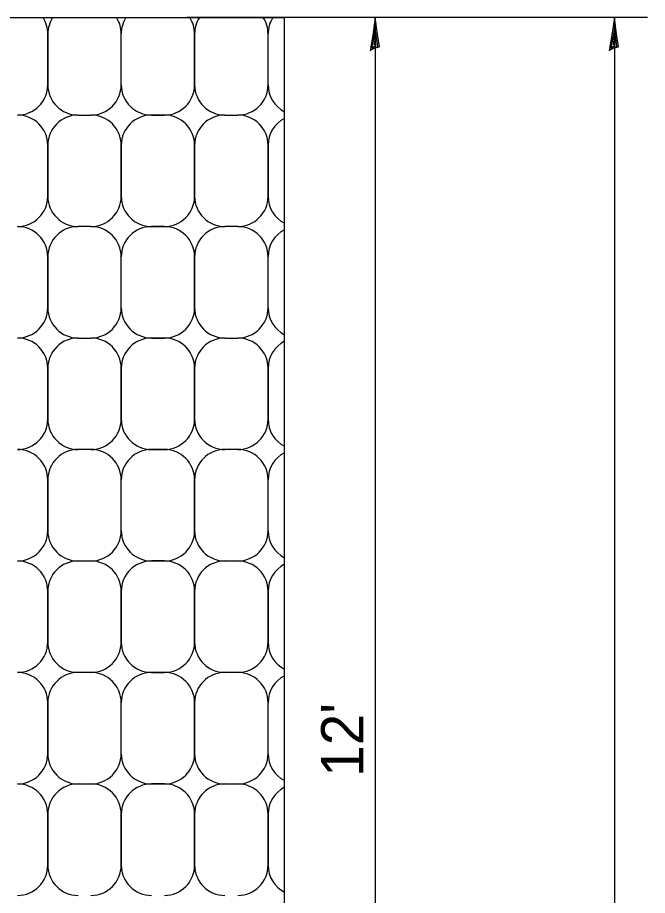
# Model space of a CAD drawing. Extents: x -0.02 to 2.83, y -0.09 to 1.83.
# Drawn here: x 1.0818 to 1.2552, y 1.3497 to 1.5913 of the extents above; entities that cross this region are included whole.
import ezdxf

# ---------------------------------------------------------------- set-up
doc = ezdxf.new("R2010")
doc.units = 0
doc.layers.add('RD_Pr_Roadway_Dimensions', color=7, linetype='Continuous')
doc.layers.add('SH_General_Details', color=7, linetype='Continuous')

msp = doc.modelspace()

# ---------------------------------------------------------------- linework, layer by layer
at = {"layer": 'RD_Pr_Roadway_Dimensions'}
for p, q in [((1.255247917578925, 1.5913004393974943), (1.1284045842556252, 1.5913004393974943)), ((1.1803095842463867, 1.5913004393974943), (1.1803095842463867, 1.1903537727395697)), ((1.2461395842498137, 1.5913004393974943), (1.2461395842498137, 0.3053654393951103))]:
    msp.add_line(p, q, dxfattribs=at)
for points in [[(1.1801879175966576, 1.5829671060646577), (1.1814212509257689, 1.5832471060755355), (1.180891250914891, 1.586770439406733), (1.1803095842463867, 1.5913004393974943), (1.1796495842603936, 1.5864637727345032), (1.178911250915934, 1.5822254394094153), (1.1801879175966576, 1.5829671060646577), (1.1810045842593506, 1.5833387727345034), (1.1803029175860777, 1.588257106065999), (1.1793662509186162, 1.5828804394009217), (1.1804145842460885, 1.5836754393974943), (1.1802745842603937, 1.585933772742997), (1.1799462509220435, 1.5837604393961533)], [(1.2460195842450454, 1.5829671060646577), (1.2472512509291962, 1.5832471060755355), (1.2467212509183183, 1.586770439406733), (1.2461395842498137, 1.5913004393974943), (1.245481250928153, 1.5864637727345032), (1.2447429175836935, 1.5822254394094153), (1.2460195842450454, 1.5829671060646577), (1.246832917577584, 1.5833387727345034), (1.2461312509244278, 1.588257106065999), (1.2451962509220436, 1.5828804394009217), (1.2462462509138479, 1.5836754393974943), (1.2461029175786271, 1.585933772742997), (1.2457779175905481, 1.5837604393961533)]]:
    msp.add_lwpolyline(points, dxfattribs=at)
at = {"layer": 'SH_General_Details'}
for p, q in [((0.7846362509196594, 1.5913004393974943), (1.155316250926812, 1.5913004393974943)), ((1.155316250926812, 1.1903537727395697), (1.155316250926812, 1.5913004393974943)), ((1.0901179175836935, 1.5728071060578033), (1.0901179175836935, 1.5868237727286918)), ((1.0901179175836935, 1.5868237727286918), (1.0901179175836935, 1.5728071060578033)), ((1.0901179175836935, 1.5868237727286918), (1.0901179175836935, 1.5728071060578033)), ((1.1103345842627779, 1.5728071060578033), (1.1103345842627779, 1.5868237727286918)), ((1.1103345842627779, 1.5728071060578033), (1.1103345842627779, 1.5868237727286918)), ((1.1103345842627779, 1.5728071060578033), (1.1103345842627779, 1.5868237727286918)), ((1.1305512509210005, 1.5728071060578033), (1.1305512509210005, 1.5868237727286918)), ((1.1305512509210005, 1.5868237727286918), (1.1305512509210005, 1.5728071060578033)), ((1.1305512509210005, 1.5868237727286918), (1.1305512509210005, 1.5728071060578033)), ((1.1507679175799683, 1.5728071060578033), (1.1507679175799683, 1.5868237727286918)), ((1.1507679175799683, 1.5728071060578033), (1.1507679175799683, 1.5868237727286918)), ((1.1507679175799683, 1.5728071060578033), (1.1507679175799683, 1.5868237727286918)), ((1.0984512509172752, 1.5644737727249665), (1.102001250929196, 1.5644737727249665)), ((1.0984512509172752, 1.5644737727249665), (1.102001250929196, 1.5644737727249665)), ((1.1186679175956145, 1.5644737727249665), (1.122217917588164, 1.5644737727249665)), ((1.1186679175956145, 1.5644737727249665), (1.122217917588164, 1.5644737727249665)), ((1.122217917588164, 1.5644737727249665), (1.1186679175956145, 1.5644737727249665)), ((1.1388845842545823, 1.5644737727249665), (1.1424345842463866, 1.5644737727249665)), ((1.1388845842545823, 1.5644737727249665), (1.1424345842463866, 1.5644737727249665)), ((1.0901179175836935, 1.556140439391385), (1.0901179175836935, 1.5421237727406127)), ((1.0901179175836935, 1.5421237727406127), (1.0901179175836935, 1.556140439391385)), ((1.1103345842627779, 1.556140439391385), (1.1103345842627779, 1.5421237727406127)), ((1.1103345842627779, 1.5421237727406127), (1.1103345842627779, 1.556140439391385)), ((1.1305512509210005, 1.556140439391385), (1.1305512509210005, 1.5421237727406127)), ((1.1305512509210005, 1.5421237727406127), (1.1305512509210005, 1.556140439391385)), ((1.1507679175799683, 1.556140439391385), (1.1507679175799683, 1.5421237727406127)), ((1.1507679175799683, 1.5421237727406127), (1.1507679175799683, 1.556140439391385)), ((1.102001250929196, 1.5337904394070312), (1.0984512509172752, 1.5337904394070312)), ((1.102001250929196, 1.5337904394070312), (1.0984512509172752, 1.5337904394070312)), ((1.1186679175956145, 1.5337904394070312), (1.122217917588164, 1.5337904394070312)), ((1.122217917588164, 1.5337904394070312), (1.1186679175956145, 1.5337904394070312)), ((1.1424345842463866, 1.5337904394070312), (1.1388845842545823, 1.5337904394070312)), ((1.1424345842463866, 1.5337904394070312), (1.1388845842545823, 1.5337904394070312)), ((1.0901179175836935, 1.5114404394033059), (1.0901179175836935, 1.5254571060741944)), ((1.0901179175836935, 1.5254571060741944), (1.0901179175836935, 1.5114404394033059)), ((1.0901179175836935, 1.5254571060741944), (1.0901179175836935, 1.5114404394033059)), ((1.1103345842627779, 1.5114404394033059), (1.1103345842627779, 1.5254571060741944)), ((1.1103345842627779, 1.5114404394033059), (1.1103345842627779, 1.5254571060741944)), ((1.1103345842627779, 1.5114404394033059), (1.1103345842627779, 1.5254571060741944)), ((1.1305512509210005, 1.5114404394033059), (1.1305512509210005, 1.5254571060741944)), ((1.1305512509210005, 1.5254571060741944), (1.1305512509210005, 1.5114404394033059)), ((1.1305512509210005, 1.5254571060741944), (1.1305512509210005, 1.5114404394033059)), ((1.1507679175799683, 1.5114404394033059), (1.1507679175799683, 1.5254571060741944)), ((1.1507679175799683, 1.5114404394033059), (1.1507679175799683, 1.5254571060741944)), ((1.1507679175799683, 1.5114404394033059), (1.1507679175799683, 1.5254571060741944)), ((1.0984512509172752, 1.503107106069724), (1.102001250929196, 1.503107106069724)), ((1.0984512509172752, 1.503107106069724), (1.102001250929196, 1.503107106069724)), ((1.1186679175956145, 1.503107106069724), (1.122217917588164, 1.503107106069724)), ((1.1186679175956145, 1.503107106069724), (1.122217917588164, 1.503107106069724)), ((1.122217917588164, 1.503107106069724), (1.1186679175956145, 1.503107106069724)), ((1.1388845842545823, 1.503107106069724), (1.1424345842463866, 1.503107106069724)), ((1.1388845842545823, 1.503107106069724), (1.1424345842463866, 1.503107106069724)), ((1.0901179175836935, 1.4947737727368875), (1.0901179175836935, 1.4807571060659988)), ((1.0901179175836935, 1.4807571060659988), (1.0901179175836935, 1.4947737727368875)), ((1.1103345842627779, 1.4947737727368875), (1.1103345842627779, 1.4807571060659988)), ((1.1103345842627779, 1.4807571060659988), (1.1103345842627779, 1.4947737727368875)), ((1.1305512509210005, 1.4947737727368875), (1.1305512509210005, 1.4807571060659988)), ((1.1305512509210005, 1.4807571060659988), (1.1305512509210005, 1.4947737727368875)), ((1.1507679175799683, 1.4947737727368875), (1.1507679175799683, 1.4807571060659988)), ((1.1507679175799683, 1.4807571060659988), (1.1507679175799683, 1.4947737727368875)), ((1.102001250929196, 1.4724237727324172), (1.0984512509172752, 1.4724237727324172)), ((1.102001250929196, 1.4724237727324172), (1.0984512509172752, 1.4724237727324172)), ((1.1186679175956145, 1.4724237727324172), (1.122217917588164, 1.4724237727324172)), ((1.122217917588164, 1.4724237727324172), (1.1186679175956145, 1.4724237727324172)), ((1.1424345842463866, 1.4724237727324172), (1.1388845842545823, 1.4724237727324172)), ((1.1424345842463866, 1.4724237727324172), (1.1388845842545823, 1.4724237727324172)), ((1.0901179175836935, 1.4500737727286919), (1.0901179175836935, 1.4640904393995806)), ((1.0901179175836935, 1.4640904393995806), (1.0901179175836935, 1.4500737727286919)), ((1.0901179175836935, 1.4640904393995806), (1.0901179175836935, 1.4500737727286919)), ((1.1103345842627779, 1.4500737727286919), (1.1103345842627779, 1.4640904393995806)), ((1.1103345842627779, 1.4500737727286919), (1.1103345842627779, 1.4640904393995806)), ((1.1103345842627779, 1.4500737727286919), (1.1103345842627779, 1.4640904393995806)), ((1.1305512509210005, 1.4500737727286919), (1.1305512509210005, 1.4640904393995806)), ((1.1305512509210005, 1.4640904393995806), (1.1305512509210005, 1.4500737727286919)), ((1.1305512509210005, 1.4640904393995806), (1.1305512509210005, 1.4500737727286919)), ((1.1507679175799683, 1.4500737727286919), (1.1507679175799683, 1.4640904393995806)), ((1.1507679175799683, 1.4500737727286919), (1.1507679175799683, 1.4640904393995806)), ((1.1507679175799683, 1.4500737727286919), (1.1507679175799683, 1.4640904393995806)), ((1.0984512509172752, 1.44174043939511), (1.102001250929196, 1.44174043939511)), ((1.0984512509172752, 1.44174043939511), (1.102001250929196, 1.44174043939511)), ((1.1186679175956145, 1.44174043939511), (1.122217917588164, 1.44174043939511)), ((1.1186679175956145, 1.44174043939511), (1.122217917588164, 1.44174043939511)), ((1.122217917588164, 1.44174043939511), (1.1186679175956145, 1.44174043939511)), ((1.1388845842545823, 1.44174043939511), (1.1424345842463866, 1.44174043939511)), ((1.1388845842545823, 1.44174043939511), (1.1424345842463866, 1.44174043939511)), ((1.0901179175836935, 1.4334071060622735), (1.0901179175836935, 1.419390439391385)), ((1.0901179175836935, 1.419390439391385), (1.0901179175836935, 1.4334071060622735)), ((1.1103345842627779, 1.4334071060622735), (1.1103345842627779, 1.419390439391385)), ((1.1103345842627779, 1.419390439391385), (1.1103345842627779, 1.4334071060622735)), ((1.1305512509210005, 1.4334071060622735), (1.1305512509210005, 1.419390439391385)), ((1.1305512509210005, 1.419390439391385), (1.1305512509210005, 1.4334071060622735)), ((1.1507679175799683, 1.4334071060622735), (1.1507679175799683, 1.419390439391385)), ((1.1507679175799683, 1.419390439391385), (1.1507679175799683, 1.4334071060622735)), ((1.102001250929196, 1.4110571060578032), (1.0984512509172752, 1.4110571060578032)), ((1.102001250929196, 1.4110571060578032), (1.0984512509172752, 1.4110571060578032)), ((1.1186679175956145, 1.4110571060578032), (1.122217917588164, 1.4110571060578032)), ((1.122217917588164, 1.4110571060578032), (1.1186679175956145, 1.4110571060578032)), ((1.1424345842463866, 1.4110571060578032), (1.1388845842545823, 1.4110571060578032)), ((1.1424345842463866, 1.4110571060578032), (1.1388845842545823, 1.4110571060578032)), ((1.0901179175836935, 1.3887071060741945), (1.0901179175836935, 1.4027237727249666)), ((1.0901179175836935, 1.4027237727249666), (1.0901179175836935, 1.3887071060741945)), ((1.0901179175836935, 1.4027237727249666), (1.0901179175836935, 1.3887071060741945)), ((1.1103345842627779, 1.3887071060741945), (1.1103345842627779, 1.4027237727249666)), ((1.1103345842627779, 1.3887071060741945), (1.1103345842627779, 1.4027237727249666)), ((1.1103345842627779, 1.3887071060741945), (1.1103345842627779, 1.4027237727249666)), ((1.1305512509210005, 1.3887071060741945), (1.1305512509210005, 1.4027237727249666)), ((1.1305512509210005, 1.4027237727249666), (1.1305512509210005, 1.3887071060741945)), ((1.1305512509210005, 1.4027237727249666), (1.1305512509210005, 1.3887071060741945)), ((1.1507679175799683, 1.3887071060741945), (1.1507679175799683, 1.4027237727249666)), ((1.1507679175799683, 1.3887071060741945), (1.1507679175799683, 1.4027237727249666)), ((1.1507679175799683, 1.3887071060741945), (1.1507679175799683, 1.4027237727249666)), ((1.0984512509172752, 1.3803737727406127), (1.102001250929196, 1.3803737727406127)), ((1.0984512509172752, 1.3803737727406127), (1.102001250929196, 1.3803737727406127)), ((1.1186679175956145, 1.3803737727406127), (1.122217917588164, 1.3803737727406127)), ((1.1186679175956145, 1.3803737727406127), (1.122217917588164, 1.3803737727406127)), ((1.122217917588164, 1.3803737727406127), (1.1186679175956145, 1.3803737727406127)), ((1.1388845842545823, 1.3803737727406127), (1.1424345842463866, 1.3803737727406127)), ((1.1388845842545823, 1.3803737727406127), (1.1424345842463866, 1.3803737727406127)), ((1.0901179175836935, 1.3720404394070311), (1.0901179175836935, 1.3580237727368876)), ((1.0901179175836935, 1.3580237727368876), (1.0901179175836935, 1.3720404394070311)), ((1.1103345842627779, 1.3720404394070311), (1.1103345842627779, 1.3580237727368876)), ((1.1103345842627779, 1.3580237727368876), (1.1103345842627779, 1.3720404394070311)), ((1.1305512509210005, 1.3720404394070311), (1.1305512509210005, 1.3580237727368876)), ((1.1305512509210005, 1.3580237727368876), (1.1305512509210005, 1.3720404394070311)), ((1.1507679175799683, 1.3720404394070311), (1.1507679175799683, 1.3580237727368876)), ((1.1507679175799683, 1.3580237727368876), (1.1507679175799683, 1.3720404394070311))]:
    msp.add_line(p, q, dxfattribs=at)
for centre, start, end in [((1.0817848349278762, 1.5868240479233369), 0, 32.49324722222224), ((1.0984515015942946, 1.5868240479233369), 147.50675277777782, 180), ((1.1020015016062155, 1.5868240479233369), 0, 32.49324722222224), ((1.1186681682733788, 1.5868240479233369), 147.50675277777776, 180), ((1.1222181682651833, 1.5868240479233369), 0, 32.49324722222224), ((1.1388848349316016, 1.5868240479233369), 147.50675277777782, 180), ((1.1424348349435225, 1.5868240479233369), 0, 32.49324722222224), ((1.1591015016106858, 1.5868240479233369), 147.50675277777776, 180), ((1.0817848349278762, 1.5728073812524481), 270, 360), ((1.0984515015942946, 1.5728073812524481), 180, 270), ((1.1020015016062155, 1.5728073812524481), 270, 360), ((1.1186681682733788, 1.5728073812524481), 180, 270), ((1.1222181682651833, 1.5728073812524481), 270, 360), ((1.1388848349316016, 1.5728073812524481), 180, 270), ((1.1424348349435225, 1.5728073812524481), 270, 360), ((1.1591015016106858, 1.5728073812524481), 180, 242.9865388888889), ((1.0817848349278762, 1.5561407145860298), 0, 90), ((1.0984515015942946, 1.5561407145860298), 90, 180), ((1.1020015016062155, 1.5561407145860298), 0, 90), ((1.1186681682733788, 1.5561407145860298), 90, 180), ((1.1222181682651833, 1.5561407145860298), 0, 90), ((1.1388848349316016, 1.5561407145860298), 90, 180), ((1.1424348349435225, 1.5561407145860298), 0, 90), ((1.1591015016106858, 1.5561407145860298), 117.0134611111111, 180), ((1.0817848349278762, 1.5421240479352578), 270, 360), ((1.0984515015942946, 1.5421240479352578), 180, 270), ((1.1020015016062155, 1.5421240479352578), 270, 360), ((1.1186681682733788, 1.5421240479352578), 180, 270), ((1.1222181682651833, 1.5421240479352578), 270, 360), ((1.1388848349316016, 1.5421240479352578), 180, 270), ((1.1424348349435225, 1.5421240479352578), 270, 360), ((1.1591015016106858, 1.5421240479352578), 180, 242.9865388888889), ((1.0817848349278762, 1.5254573812688395), 0, 90), ((1.0984515015942946, 1.5254573812688395), 90, 180), ((1.1020015016062155, 1.5254573812688395), 0, 90), ((1.1186681682733788, 1.5254573812688395), 90, 180), ((1.1222181682651833, 1.5254573812688395), 0, 90), ((1.1388848349316016, 1.5254573812688395), 90, 180), ((1.1424348349435225, 1.5254573812688395), 0, 90), ((1.1591015016106858, 1.5254573812688395), 117.0134611111111, 180), ((1.0817848349278762, 1.5114407145979507), 270, 360), ((1.0984515015942946, 1.5114407145979507), 180, 270), ((1.1020015016062155, 1.5114407145979507), 270, 360), ((1.1186681682733788, 1.5114407145979507), 180, 270), ((1.1222181682651833, 1.5114407145979507), 270, 360), ((1.1388848349316016, 1.5114407145979507), 180, 270), ((1.1424348349435225, 1.5114407145979507), 270, 360), ((1.1591015016106858, 1.5114407145979507), 180, 242.9865388888889), ((1.0817848349278762, 1.4947740479315323), 0, 90), ((1.0984515015942946, 1.4947740479315323), 90, 180), ((1.1020015016062155, 1.4947740479315323), 0, 90), ((1.1186681682733788, 1.4947740479315323), 90, 180), ((1.1222181682651833, 1.4947740479315323), 0, 90), ((1.1388848349316016, 1.4947740479315323), 90, 180), ((1.1424348349435225, 1.4947740479315323), 0, 90), ((1.1591015016106858, 1.4947740479315323), 117.0134611111111, 180), ((1.0817848349278762, 1.4807573812606438), 270, 360), ((1.0984515015942946, 1.4807573812606438), 180, 270), ((1.1020015016062155, 1.4807573812606438), 270, 360), ((1.1186681682733788, 1.4807573812606438), 180, 270), ((1.1222181682651833, 1.4807573812606438), 270, 360), ((1.1388848349316016, 1.4807573812606438), 180, 270), ((1.1424348349435225, 1.4807573812606438), 270, 360), ((1.1591015016106858, 1.4807573812606438), 180, 242.9865388888889), ((1.0817848349278762, 1.4640907145942255), 0, 90), ((1.0984515015942946, 1.4640907145942255), 90, 180), ((1.1020015016062155, 1.4640907145942255), 0, 90), ((1.1186681682733788, 1.4640907145942255), 90, 180), ((1.1222181682651833, 1.4640907145942255), 0, 90), ((1.1388848349316016, 1.4640907145942255), 90, 180), ((1.1424348349435225, 1.4640907145942255), 0, 90), ((1.1591015016106858, 1.4640907145942255), 117.0134611111111, 180), ((1.0817848349278762, 1.4500740479233367), 270, 360), ((1.0984515015942946, 1.4500740479233367), 180, 270), ((1.1020015016062155, 1.4500740479233367), 270, 360), ((1.1186681682733788, 1.4500740479233367), 180, 270), ((1.1222181682651833, 1.4500740479233367), 270, 360), ((1.1388848349316016, 1.4500740479233367), 180, 270), ((1.1424348349435225, 1.4500740479233367), 270, 360), ((1.1591015016106858, 1.4500740479233367), 180, 242.9865388888889), ((1.0817848349278762, 1.4334073812569186), 0, 90), ((1.0984515015942946, 1.4334073812569186), 90, 180), ((1.1020015016062155, 1.4334073812569186), 0, 90), ((1.1186681682733788, 1.4334073812569186), 90, 180), ((1.1222181682651833, 1.4334073812569186), 0, 90), ((1.1388848349316016, 1.4334073812569186), 90, 180), ((1.1424348349435225, 1.4334073812569186), 0, 90), ((1.1591015016106858, 1.4334073812569186), 117.0134611111111, 180), ((1.0817848349278762, 1.4193907145860298), 270, 360), ((1.0984515015942946, 1.4193907145860298), 180, 270), ((1.1020015016062155, 1.4193907145860298), 270, 360), ((1.1186681682733788, 1.4193907145860298), 180, 270), ((1.1222181682651833, 1.4193907145860298), 270, 360), ((1.1388848349316016, 1.4193907145860298), 180, 270), ((1.1424348349435225, 1.4193907145860298), 270, 360), ((1.1591015016106858, 1.4193907145860298), 180, 242.9865388888889), ((1.0817848349278762, 1.4027240479196115), 0, 90), ((1.0984515015942946, 1.4027240479196115), 90, 180), ((1.1020015016062155, 1.4027240479196115), 0, 90), ((1.1186681682733788, 1.4027240479196115), 90, 180), ((1.1222181682651833, 1.4027240479196115), 0, 90), ((1.1388848349316016, 1.4027240479196115), 90, 180), ((1.1424348349435225, 1.4027240479196115), 0, 90), ((1.1591015016106858, 1.4027240479196115), 117.0134611111111, 180), ((1.0817848349278762, 1.3887073812688393), 270, 360), ((1.0984515015942946, 1.3887073812688393), 180, 270), ((1.1020015016062155, 1.3887073812688393), 270, 360), ((1.1186681682733788, 1.3887073812688393), 180, 270), ((1.1222181682651833, 1.3887073812688393), 270, 360), ((1.1388848349316016, 1.3887073812688393), 180, 270), ((1.1424348349435225, 1.3887073812688393), 270, 360), ((1.1591015016106858, 1.3887073812688393), 180, 242.9865388888889), ((1.0817848349278762, 1.372040714601676), 0, 90), ((1.0984515015942946, 1.372040714601676), 90, 180), ((1.1020015016062155, 1.372040714601676), 0, 90), ((1.1186681682733788, 1.372040714601676), 90, 180), ((1.1222181682651833, 1.372040714601676), 0, 90), ((1.1388848349316016, 1.372040714601676), 90, 180), ((1.1424348349435225, 1.372040714601676), 0, 90), ((1.1591015016106858, 1.372040714601676), 117.0134611111111, 180), ((1.0817848349278762, 1.3580240479315324), 270, 360), ((1.0984515015942946, 1.3580240479315324), 180, 270), ((1.1020015016062155, 1.3580240479315324), 270, 360), ((1.1186681682733788, 1.3580240479315324), 180, 270), ((1.1222181682651833, 1.3580240479315324), 270, 360), ((1.1388848349316016, 1.3580240479315324), 180, 270), ((1.1424348349435225, 1.3580240479315324), 270, 360), ((1.1591015016106858, 1.3580240479315324), 180, 242.9865388888889)]:
    msp.add_arc(centre, 0.008333333333333331, start, end, dxfattribs=at)

# ---------------------------------------------------------------- texts
at = {"layer": 'RD_Pr_Roadway_Dimensions'}
msp.add_text("12'", height=0.011666669999999999, rotation=90, dxfattribs=at).set_placement((1.1770492116037374, 1.3823370929767245))

doc.saveas('drawing.dxf')
